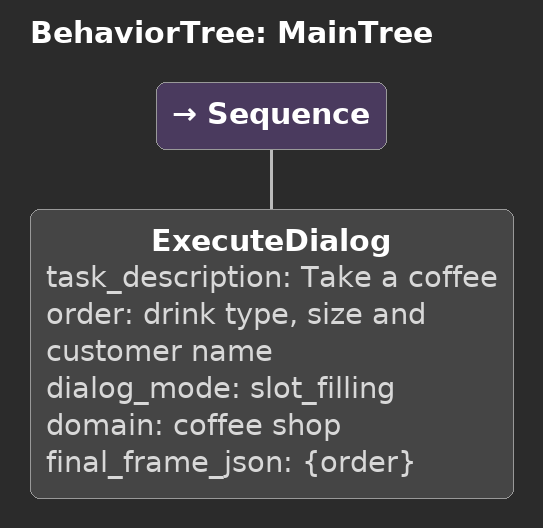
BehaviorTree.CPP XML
<?xml version="1.0"?>
<root BTCPP_format="4" main_tree_to_execute="MainTree">
  <BehaviorTree ID="MainTree">
    <Sequence>
      <ExecuteDialog
        task_description="Take a coffee order: drink type, size and customer name"
        dialog_mode="slot_filling"
        domain="coffee shop"
        final_frame_json="{order}"/>
    </Sequence>
  </BehaviorTree>
</root>
